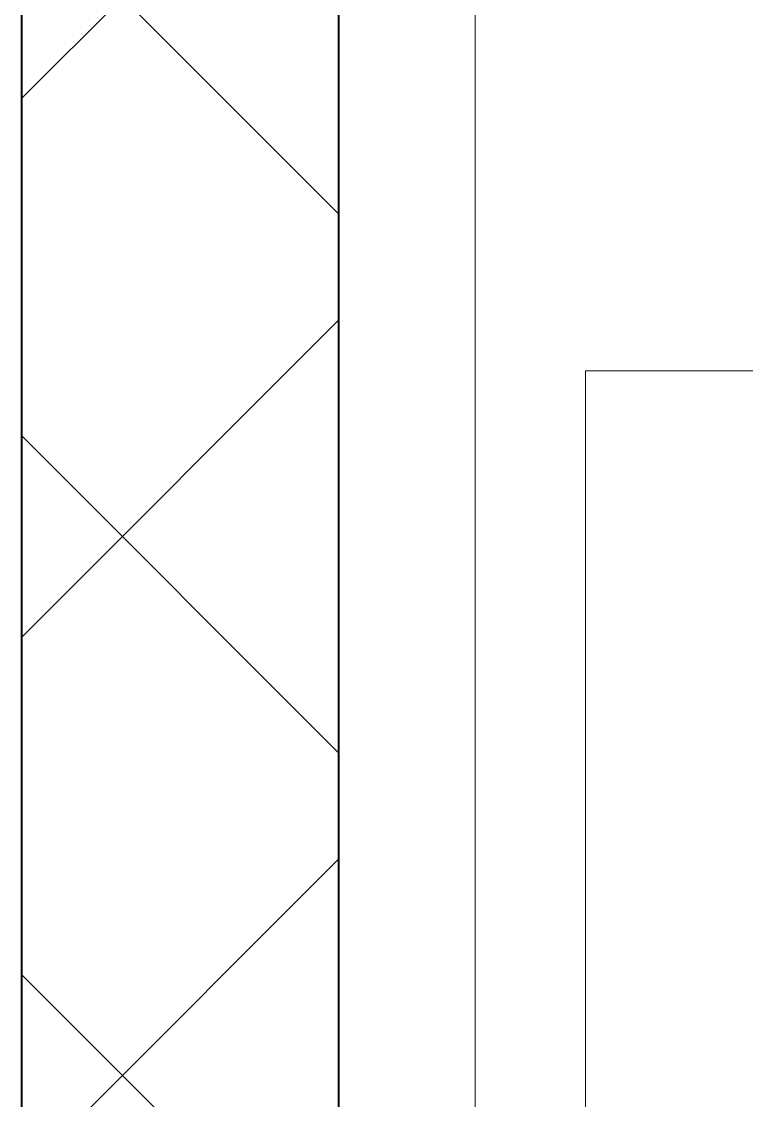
# Model space of a CAD drawing. Header units: millimetres. Extents: x -32954 to 151739, y -65671 to 56243.
# Drawn here: x -7040 to -6754.5, y -60757.4 to -60332.6 of the extents above; entities that cross this region are included whole.
import ezdxf

# ---------------------------------------------------------------- set-up
doc = ezdxf.new("R2010")
doc.units = ezdxf.units.MM
for name, color, linetype, lineweight in [('I-FURN', 7, 'Continuous', 9), ('M-EQPM', 7, 'Continuous', 9), ('Стены разрез', 7, 'Continuous', 40)]:
    doc.layers.add(name, color=color, linetype=linetype, lineweight=lineweight)

# ---------------------------------------------------------------- blocks, each defined once
blk = doc.blocks.new('Н02_Негатоскоп двухкадровый - Негатоскоп Иксвью-1520-8000979-О_ТХ_01')
at = {"layer": 'M-EQPM'}
for p, q in [((-500, 0), (500, 0)), ((-500, 0), (500, 0)), ((500, -85), (500, 0)), ((500, 0), (500, -85))]:
    blk.add_line(p, q, dxfattribs=at)
blk = doc.blocks.new('М167_Стол рабочий _ тумба подкатная - Стол рабочий _ тумба 1200 ГКБ-10524823-О_ТХ_01')
at = {"layer": 'I-FURN'}
for p, q in [((600, 350), (-600, 350)), ((-600, 350), (600, 350))]:
    blk.add_line(p, q, dxfattribs=at)

msp = doc.modelspace()

# ---------------------------------------------------------------- hatches: boundary and pattern name
at = {"layer": 'Стены разрез', "lineweight": 9}
h = msp.add_hatch(dxfattribs=at)
h.set_pattern_fill('FP_1', color=256, style=0, pattern_type=2)
h.set_pattern_definition([(45, (-1e-11, -50353.12), (-106.066, 106.066), []), (135, (-1e-11, -50353.12), (-106.066, -106.066), [])])
h.paths.add_polyline_path([(-6915, -62248.12), (-6915, -59098.12), (-7040, -59098.12), (-7040, -62248.12)])

# ---------------------------------------------------------------- linework, layer by layer
at = {"layer": 'Стены разрез'}
for p, q in [((-7040, -59098.12), (-7040, -62228.12)), ((-6915, -62228.12), (-6915, -59098.12))]:
    msp.add_line(p, q, dxfattribs=at)

# ---------------------------------------------------------------- block references
at = {"layer": 'I-FURN', "rotation": 89.99999999999928}
msp.add_blockref('М167_Стол рабочий _ тумба подкатная - Стол рабочий _ тумба 1200 ГКБ-10524823-О_ТХ_01', (-6511.37, -60370.09), dxfattribs=at)
at = {"layer": 'M-EQPM', "rotation": 89.99999999999886}
msp.add_blockref('Н02_Негатоскоп двухкадровый - Негатоскоп Иксвью-1520-8000979-О_ТХ_01', (-6817.83, -60970.09), dxfattribs=at)

doc.saveas('drawing.dxf')
